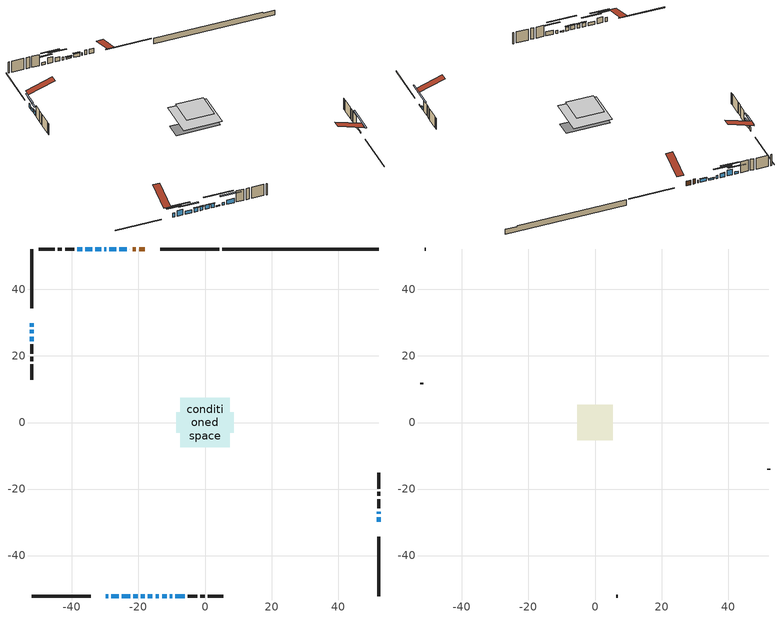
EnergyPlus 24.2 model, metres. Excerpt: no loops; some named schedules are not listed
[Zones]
conditioned space
 floor outside (Floor1 construction): -2.61,-2.61 -2.61,2.61 2.61,2.61 2.61,-2.61 z0.43
 floor adiabatic (AdiabaticFloorConstruction): -7.48,-7.48 -7.48,7.48 7.48,7.48 7.48,-7.48 z2.87
 floor foundation (Slab1 construction): -8.63,-3.11 -8.63,3.11 8.63,3.11 8.63,-3.11 z-1.95
 wall outside (RimJoist1 construction): 4.31,52.18 -13.48,52.18 / -52.18,-52.18 -34.39,-52.18 / -52.18,52.18 -52.18,34.39 / 52.18,-52.18 52.18,-34.39 z0.43:0.73
 wall outside (AdiabaticWallConstruction 1): -18.07,52.18 -19.84,52.18 / -20.77,52.18 -21.66,52.18 z0.43:2.46
 wall outside (AdiabaticWallConstruction): -22.59,52.18 -22.66,52.18 / -29.66,52.18 -30.33,52.18 / -10.63,-52.18 -9.91,-52.18 / 52.18,-27.5 52.18,-26.78 z0.43:1.65; -29.8,-52.18 -29.13,-52.18 / -21.63,-52.18 -20.2,-52.18 / -52.18,29.8 -52.18,28.83 / -17.23,-52.18 -15.8,-52.18 / -31.26,52.18 -33.04,52.18 / -8.98,-52.18 -6.08,-52.18 z0.43:2.21; -28.21,-52.18 -25.92,-52.18 z0.43:2.87; -24.99,-52.18 -22.55,-52.18 / -23.59,52.18 -25.83,52.18 / -52.18,27.9 -52.18,26.78 z0.43:1.8; -26.75,52.18 -28.74,52.18 z0.43:1.04; -19.27,-52.18 -18.15,-52.18 / -14.88,-52.18 -13.86,-52.18 z0.43:2.16; -52.18,25.85 -52.18,24.43 z0.43:2.11; 52.18,-29.8 52.18,-28.43 / -12.93,-52.18 -11.56,-52.18 z0.43:0.94; -33.96,52.18 -35.95,52.18 z0.43:2.92; -36.87,52.18 -38.35,52.18 z0.43:1.4
 wall outside (Wall1 construction): -39.28,52.18 -42.1,52.18 / -5.15,-52.18 -2.33,-52.18 / -52.18,23.5 -52.18,20.68 / 52.18,-25.85 52.18,-23.03 z0.43:5.31
 wall outside (Wall2 construction): -43.03,52.18 -44.31,52.18 / -1.4,-52.18 -0.12,-52.18 / -52.18,19.75 -52.18,18.47 / 52.18,-22.1 52.18,-20.82 z0.43:5.31
 wall outside (Wall3 construction): -45.24,52.18 -49.96,52.18 / 0.81,-52.18 5.53,-52.18 / -52.18,17.54 -52.18,12.81 / 52.18,-19.89 52.18,-15.16 z0.43:5.31
 wall foundation (FoundationWall1 construction): 5.24,52.18,-1.95 5.24,52.18,0.43 47.49,52.18,0.43 47.49,52.18,0.13 52.18,52.18,0.13 52.18,52.18,-1.95
 window (WindowConstruction 16): -22.59,52.18 -22.66,52.18 z0.43:1.65
 window (WindowConstruction 4): -29.8,-52.18 -29.14,-52.18 z0.43:2.21
 window (WindowConstruction 5): -28.21,-52.18 -25.92,-52.18 z0.43:2.87
 window (WindowConstruction 6): -24.99,-52.18 -22.55,-52.18 z0.43:1.8
 window (WindowConstruction 7): -21.62,-52.18 -20.2,-52.18 z0.43:2.21
 window (WindowConstruction 8): -52.18,29.8 -52.18,28.83 z0.43:2.21
 window (WindowConstruction 9): -23.59,52.18 -25.83,52.18 z0.43:1.8
 window (WindowConstruction 10): -26.75,52.18 -28.74,52.18 z0.43:1.04
 window (WindowConstruction 17): -29.67,52.18 -30.33,52.18 z0.43:1.65
 window (WindowConstruction 11): -19.27,-52.18 -18.16,-52.18 z0.43:2.16
 window (WindowConstruction 12): -17.23,-52.18 -15.8,-52.18 z0.43:2.21
 window (WindowConstruction 13): -14.87,-52.18 -13.86,-52.18 z0.43:2.16
 window (WindowConstruction 14): -52.18,27.9 -52.18,26.78 z0.43:1.8
 window (WindowConstruction 15): -52.18,25.85 -52.18,24.43 z0.43:2.11
 window (WindowConstruction 20): 52.18,-29.8 52.18,-28.43 z0.43:0.94
 window (WindowConstruction 21): -12.93,-52.18 -11.56,-52.18 z0.43:0.94
 window (WindowConstruction 18): -10.63,-52.18 -9.91,-52.18 z0.43:1.65
 window (WindowConstruction 19): 52.18,-27.5 52.18,-26.78 z0.43:1.65
 window (WindowConstruction): -31.26,52.18 -33.04,52.18 z0.43:2.21
 window (WindowConstruction 1): -33.96,52.18 -35.95,52.18 z0.43:2.92
 window (WindowConstruction 2): -36.87,52.18 -38.35,52.18 z0.43:1.4
 window (WindowConstruction 3): -8.98,-52.18 -6.08,-52.18 z0.43:2.21
 door (Door): -18.07,52.18 -19.84,52.18 z0.43:2.46
 door (Door 1): -20.77,52.18 -21.66,52.18 z0.43:2.46
 ceiling adiabatic (AdiabaticFloorConstruction): 7.48,-7.48 7.48,7.48 -7.48,7.48 -7.48,-7.48 z2.87
attic - vented
 floor to conditioned space (Floor2 construction Reversed): -5.32,-5.32 -5.32,5.32 5.32,5.32 5.32,-5.32 z5.31
 wall outside (Wall4 construction): -50.89,52.18 -51.25,52.18 / 6.46,-52.18 6.82,-52.18 / -52.18,11.89 -52.18,11.53 / 52.18,-14.23 52.18,-13.87 z0.43:5.31
 roof outside (Roof1 construction): -17.14,52.18,5.31 -17.14,41.81,8.76 -14.41,41.81,8.76 -14.41,52.18,5.31; -30.73,-52.18,5.31 -30.73,-41.81,8.76 -33.46,-41.81,8.76 -33.46,-52.18,5.31; -52.18,30.73,5.31 -41.81,30.73,8.76 -41.81,33.46,8.76 -52.18,33.46,5.31; 52.18,-30.73,5.31 41.81,-30.73,8.76 41.81,-33.46,8.76 52.18,-33.46,5.31
shading: -26.5,-52.18 -32.44,-52.18 -32.44,-52.59 -26.5,-52.59 z4.85; -23.28,-52.18 -30.85,-52.18 -30.85,-52.59 -23.28,-52.59 z5.51; -19.91,-52.18 -27.63,-52.18 -27.63,-52.59 -19.91,-52.59 z4.44; -20,-52.18 -21.83,-52.18 -21.83,-52.59 -20,-52.59 z2.41; -52.18,26.19 -52.18,32.44 -52.59,32.44 -52.59,26.19 z4.85; -26.03,52.18 -23.39,52.18 -23.39,52.59 -26.03,52.59 z2; -28.94,52.18 -26.55,52.18 -26.55,52.59 -28.94,52.59 z1.24; -17.95,-52.18 -19.47,-52.18 -19.47,-52.59 -17.95,-52.59 z2.36; -15.6,-52.18 -17.43,-52.18 -17.43,-52.59 -15.6,-52.59 z2.41; -13.66,-52.18 -15.08,-52.18 -15.08,-52.59 -13.66,-52.59 z2.36; -52.18,24.14 -52.18,30.54 -52.59,30.54 -52.59,24.14 z4.44; -52.18,24.23 -52.18,26.06 -52.59,26.06 -52.59,24.23 z2.31; 52.18,-23.35 52.18,-34.88 52.59,-34.88 52.59,-23.35 z6.02; -6.48,-52.18 -18.01,-52.18 -18.01,-52.59 -6.48,-52.59 z6.02; -35.68,52.18 -28.62,52.18 -28.62,52.59 -35.68,52.59 z4.85; -38.59,52.18 -31.33,52.18 -31.33,52.59 -38.59,52.59 z5.56; -40.99,52.18 -34.24,52.18 -34.24,52.59 -40.99,52.59 z4.04; -3.44,-52.18 -11.62,-52.18 -11.62,-52.59 -3.44,-52.59 z4.85
[Building]
Building 1: Terrain=Suburbs
[Site:Location]
Edmonton Intl AP_AB: Latitude {deg}=53.31; Longitude {deg}=-113.58; Time Zone {hr}=-7; Elevation {m}=723; Keep Site Location Information=Yes
[Site:GroundTemperature:Shallow]
-1.56185, -3.61833, -3.78302, -2.80711, 1.11059, 5.01004, 8.39065, 10.5322, 10.7141, 8.97234, 5.67794, 1.89811
[Site:WaterMainsTemperature]
Calculation Method=Schedule; Temperature Schedule=mains temperature schedule
[Material] Roughness=Rough; Thermal Absorptance=0.9
Name | Thickness {m} | Conductivity {W/m-K} | Density {kg/m3} | Specific Heat {J/kg-K} | Solar Absorptance | Visible Absorptance
asphalt or fiberglass shingles | 0.00635 | 0.162714 | 1121.4 | 1465.45 | 0.4 | 0.4
ceiling loosefill ins | 0.169333 | 0.0480833 | 16.02 | 1046.75 | 0.7 | 0.7
ceiling stud and cavity | 0.1397 | 0.138459 | 65.682 | 1177.47 | 0.7 | 0.7
concrete 4.0 in. | 0.1016 | 1.803125 | 2242.8 | 837.4 | 0.7 | 0.7
concrete 8.0 in. | 0.2032 | 1.803125 | 2242.8 | 837.4 | 0.7 | 0.7
door material | 0.04445 | 0.053851 | 512.64 | 1214.23 | 0.7 | 0.7
exterior vertical ins | 0.0480821 | 0.029427 | 32.04 | 1214.23 | 0.7 | 0.7
floor covering | 0.0127 | 0.0433444 | 54.468 | 1339.84 | 0.6 | 0.6
floor rigid ins | 0.051816 | 0.029427 | 32.04 | 1214.23 | 0.7 | 0.7
floor rigid ins 1; wall rigid ins | 0.512978 | 0.029427 | 32.04 | 1214.23 | 0.7 | 0.7
floor stud and cavity | 0.1397 | 0.0991475 | 92.3553 | 1139.71 | 0.7 | 0.7
floor stud and cavity 1 | 0.1397 | 1.75129 | 37.0049 | 1207.88 | 0.7 | 0.7
furniture material conditioned space 1 | 0.1524 | 0.115458 | 640.8 | 1214.23 | 0.6 | 0.6
gypsum board | 0.0127 | 0.160291 | 801 | 837.4 | 0.6 | 0.6
gypsum board 1 | 0.0127 | 0.160291 | 801 | 837.4 | 0.7 | 0.7
osb sheathing 0.5 in. | 0.0127 | 0.115458 | 512.64 | 1214.23 | 0.7 | 0.7
osb sheathing 0.75 in. | 0.01905 | 0.115458 | 512.64 | 1214.23 | 0.7 | 0.7
osb sheathing 2.0 in. | 0.0508 | 0.115458 | 512.64 | 1214.23 | 0.7 | 0.7
rim joist stud and cavity | 0.0508 | 0.0314757 | 125.044 | 1163.47 | 0.6 | 0.6
wall stud and cavity | 0.1397 | 0.100429 | 139.0536 | 1170.24 | 0.7 | 0.7
wall stud and cavity 1 | 0.1397 | 0.107651 | 139.0536 | 1170.24 | 0.7 | 0.7
wall stud and cavity 2 | 0.1397 | 0.100175 | 139.0536 | 1170.24 | 0.7 | 0.7
wall stud and cavity 3 | 0.0889 | 6.1454 | 50.32683 | 1063.81 | 0.6 | 0.6
wall stud and cavity 4 | 0.0889 | 0.380278 | 52.3479 | 1209.89 | 0.7 | 0.7
wall stud and cavity 5 | 0.0889 | 0.391764 | 83.0341 | 1211.67 | 0.7 | 0.7
wood siding | 0.0254 | 0.102417 | 544.68 | 1172.36 | 0.4 | 0.4
wood siding 1 | 0.00254 | 0.102417 | 544.68 | 1172.36 | 0.4 | 0.4
wood siding 2; wood siding 3; wood siding 4 | 0.0254 | 0.102417 | 544.68 | 1172.36 | 0.7 | 0.7
[WindowMaterial:SimpleGlazingSystem]
Name | U-Factor {W/m2-K} | Solar Heat Gain Coefficient
WindowMaterial | 3.29721 | 0.69
WindowMaterial 1 | 3.29381 | 0.71
WindowMaterial 10 | 3.30914 | 0.64
WindowMaterial 11 | 2.02364 | 0.45
WindowMaterial 12 | 1.80333 | 0.51
WindowMaterial 13 | 1.81639 | 0.51
WindowMaterial 14 | 1.73122 | 0.53
WindowMaterial 15 | 2.7209 | 0.26
WindowMaterial 16 | 3.33526 | 0.45
WindowMaterial 17 | 2.16956 | 0.41
WindowMaterial 18 | 5.05285 | 0.5
WindowMaterial 2 | 3.30232 | 0.66
WindowMaterial 3 | 1.70397 | 0.56
WindowMaterial 4 | 1.80504 | 0.54
WindowMaterial 5 | 1.60631 | 0.57
WindowMaterial 6 | 1.60744 | 0.58
WindowMaterial 7 | 1.72214 | 0.54
WindowMaterial 8 | 1.81355 | 0.51
WindowMaterial 9 | 3.276206 | 0.6
[Construction]
AdiabaticFloorConstruction: floor stud and cavity 1, floor rigid ins 1, osb sheathing 0.75 in., floor covering
AdiabaticWallConstruction: wood siding 3, wall rigid ins, wall stud and cavity 4, gypsum board
AdiabaticWallConstruction 1: wood siding 4, wall rigid ins, wall stud and cavity 4, gypsum board
Door; Door 1: door material
Floor1 construction: floor stud and cavity, floor rigid ins, osb sheathing 0.75 in., floor covering
Floor2 construction Reversed: gypsum board, ceiling stud and cavity, ceiling loosefill ins
FoundationWall1 construction: concrete 8.0 in., gypsum board 1
furniture construction conditioned space 1: furniture material conditioned space 1
PartitionWallConstruction: gypsum board, wall stud and cavity 5, gypsum board
RimJoist1 construction: wood siding 2, osb sheathing 2.0 in., rim joist stud and cavity
Roof1 construction: asphalt or fiberglass shingles
Slab1 construction: concrete 4.0 in.
Wall1 construction: wood siding, osb sheathing 0.5 in., wall stud and cavity, gypsum board
Wall2 construction: wood siding, osb sheathing 0.5 in., wall stud and cavity 1, gypsum board
Wall3 construction: wood siding, osb sheathing 0.5 in., wall stud and cavity 2, gypsum board
Wall4 construction: wood siding 1, wall stud and cavity 3
WindowConstruction: WindowMaterial
WindowConstruction 1: WindowMaterial 1
WindowConstruction 10: WindowMaterial 10
WindowConstruction 11: WindowMaterial 11
WindowConstruction 12; WindowConstruction 7: WindowMaterial 7
WindowConstruction 13: WindowMaterial 12
WindowConstruction 14: WindowMaterial 13
WindowConstruction 15: WindowMaterial 14
WindowConstruction 16: WindowMaterial 15
WindowConstruction 17: WindowMaterial 16
WindowConstruction 18; WindowConstruction 19: WindowMaterial 17
WindowConstruction 2: WindowMaterial 2
WindowConstruction 20; WindowConstruction 21: WindowMaterial 18
WindowConstruction 3: WindowMaterial 3
WindowConstruction 4: WindowMaterial 4
WindowConstruction 5: WindowMaterial 5
WindowConstruction 6: WindowMaterial 6
WindowConstruction 8: WindowMaterial 8
WindowConstruction 9: WindowMaterial 9
[Zone] Multiplier=1; Part of Total Floor Area=Yes
Name | Volume {m3}
attic - vented | 63.553
conditioned space | 851.9
[Space]
Name | Zone | Volume {m3}
attic - vented 1 | attic - vented | 63.553
conditioned space 1 | conditioned space | 851.9
[ZoneInfiltration:EffectiveLeakageArea]
infil attic - vented 1: Zone or Space=attic - vented 1; Schedule=Always On Discrete; Effective Air Leakage Area {cm2}=3940.52; Stack Coefficient=0.000579427; Wind Coefficient=1.62637e-05
[ZoneMixing]
whole house fan mix: Zone or Space=attic - vented; Schedule=Always On Continuous; Design Flow Rate Calculation Method=Flow/Zone; Design Flow Rate {m3/s}=0; Source Zone or Space=conditioned space
[SurfaceProperty:ExposedFoundationPerimeter]
Slab1: Exposed Perimeter Calculation Method=TotalExposedPerimeter; Total Exposed Perimeter {m}=46.939
[InternalMass] Zone or ZoneList=conditioned space; Space or SpaceList=conditioned space 1
Name | Construction | Surface Area {m2}
furniture mass conditioned space 1 | furniture construction conditioned space 1 | 143.428
partition wall mass | PartitionWallConstruction | 358.57
[Lights]
interior lighting: Zone or ZoneList or Space or SpaceList=conditioned space 1; Schedule=interior lighting schedule; Design Level Calculation Method=LightingLevel; Lighting Level {W}=343.2; Return Air Fraction=0; Fraction Radiant=0.6; Fraction Visible=0.2; Fraction Replaceable=1
[People]
occupants: Zone or ZoneList or Space or SpaceList=conditioned space 1; Number of People Schedule=occupants schedule; Number of People Calculation Method=People; Number of People=3; Fraction Radiant=0.314171; Sensible Heat Fraction=0.56303; Activity Level Schedule=occupants activity schedule; Carbon Dioxide Generation Rate {m3/s-W}=0; Enable ASHRAE 55 Comfort Warnings=No; Mean Radiant Temperature Calculation Type=EnclosureAveraged
[ElectricEquipment] Zone or ZoneList or Space or SpaceList=conditioned space 1; Design Level Calculation Method=EquipmentLevel
Name | Schedule | Design Level {W} | Fraction Latent | Fraction Radiant | Fraction Lost
clothes dryer | clothes dryer schedule | 140.772 | 0.015 | 0.081 | 0.85
clothes washer | clothes washer schedule | 32.1985 | 0.03 | 0.162 | 0.7
cooking range | cooking range schedule | 215.147 | 0.08 | 0.432 | 0.2
dishwasher | dishwasher schedule | 66.8632 | 0.3 | 0.18 | 0.4
fridge | fridge schedule | 72.9452 | 0 | 0.6 | 0
mech vent bath fan 0 | mech vent bath fan 0 schedule | 50.2 | 0 | 0 | 1
mech vent bath fan 1 | mech vent bath fan 1 schedule | 50.2 | 0 | 0 | 1
mech vent house fan | mech vent house fan schedule | 0 | 0 | 0 | 1
mech vent house fan cfis | mech vent house fan cfis schedule | 0 | 0 | 0 | 0
mech vent range fan 0 | mech vent range fan 0 schedule | 57 | 0 | 0 | 1
misc plug loads | misc plug loads schedule | 494.7 | 0.045 | 0.513 | 0.1
whole house fan | Always On Discrete | 0 | 0 | 0 | 1
[OtherEquipment] Zone or ZoneList or Space or SpaceList=conditioned space 1; Design Level Calculation Method=EquipmentLevel
Name | Fuel Type | Schedule | Design Level {W} | Fraction Latent | Fraction Radiant | Fraction Lost
clothes dryer 1 | Electricity | clothes dryer schedule | 0 | 0.015 | 0.081 | 0.85
cooking range 1 | Electricity | cooking range schedule | 0 | 0.08 | 0.432 | 0.2
general water use latent | None | general water use schedule | 62.594 | 1 | 0 | 0
general water use sensible | None | general water use schedule | -61.6891 | 0 | 0.6 | 0
mech vent house fan latent load | None | Always On Discrete | 0 | 1 | 0 | 0
mech vent house fan sensible load | None | Always On Discrete | 0 | 0 | 0 | 0
water heater energy adjustment1 | NaturalGas | Always On Discrete | 0.01 | 0 | 0 | 1
[ZoneInfiltration:DesignFlowRate] Zone or ZoneList or Space or SpaceList=conditioned space 1; Schedule=Always On Discrete; Design Flow Rate Calculation Method=Flow/Zone; Design Flow Rate {m3/s}=0
infil flow; natural vent flow; whole house fan flow
[Foundation:Kiva]
Foundation Kiva 1: Initial Indoor Air Temperature {C}=18; Wall Height Above Grade {m}=0.430012; Wall Depth Below Slab {m}=0.2032; Custom Block Material Name 1=exterior vertical ins; Custom Block Depth 1 {m}=2.38; Custom Block X Position 1 {m}=0.2159; Custom Block Z Position 1 {m}=0
[Foundation:Kiva:Settings]
Soil Conductivity {W/m-K}=0.849921; Soil Density {kg/m3}=1842.3; Soil Specific Heat {J/kg-K}=418.7; Ground Solar Absorptivity=0.9; Ground Thermal Absorptivity=0.9; Ground Surface Roughness {m}=0.03; Far-Field Width {m}=40; Deep-Ground Boundary Condition=ZeroFlux; Deep-Ground Depth {m}=40; Minimum Cell Dimension {m}=0.2; Maximum Cell Growth Coefficient=3; Simulation Timestep=Timestep
[Exterior:Lights]
exterior lighting: Schedule=exterior lighting schedule; Design Level {W}=75.6
[Schedule:Constant]
Name | Hourly Value
Always On Continuous; mech vent house fan schedule; mech vent house fan cfis schedule; Always On Discrete | 1
occupants activity schedule | 117.228
fridge schedule | 0
[Schedule:Week:Daily]
interior lighting schedule Week Rule - Jan1-Jan27: interior lighting schedule day, interior lighting schedule day, interior lighting schedule day, interior lighting schedule day, interior lighting schedule day, interior lighting schedule day, interior lighting schedule day, interior lighting schedule default day, interior lighting schedule default day, interior lighting schedule default day, interior lighting schedule default day, interior lighting schedule default day
interior lighting schedule Week Rule - Jan28-Feb3: interior lighting schedule day, interior lighting schedule day, interior lighting schedule day, interior lighting schedule day, interior lighting schedule day 1, interior lighting schedule day 1, interior lighting schedule day 1, interior lighting schedule default day, interior lighting schedule default day, interior lighting schedule default day, interior lighting schedule default day, interior lighting schedule default day
interior lighting schedule Week Rule - Feb4-Feb24: interior lighting schedule day 1, interior lighting schedule day 1, interior lighting schedule day 1, interior lighting schedule day 1, interior lighting schedule day 1, interior lighting schedule day 1, interior lighting schedule day 1, interior lighting schedule default day, interior lighting schedule default day, interior lighting schedule default day, interior lighting schedule default day, interior lighting schedule default day
interior lighting schedule Week Rule - Feb25-Mar3: interior lighting schedule day 1, interior lighting schedule day 1, interior lighting schedule day 1, interior lighting schedule day 1, interior lighting schedule day 2, interior lighting schedule day 2, interior lighting schedule day 2, interior lighting schedule default day, interior lighting schedule default day, interior lighting schedule default day, interior lighting schedule default day, interior lighting schedule default day
interior lighting schedule Week Rule - Mar4-Mar31: interior lighting schedule day 2, interior lighting schedule day 2, interior lighting schedule day 2, interior lighting schedule day 2, interior lighting schedule day 2, interior lighting schedule day 2, interior lighting schedule day 2, interior lighting schedule default day, interior lighting schedule default day, interior lighting schedule default day, interior lighting schedule default day, interior lighting schedule default day
interior lighting schedule Week Rule - Apr1-Apr28: interior lighting schedule day 3, interior lighting schedule day 3, interior lighting schedule day 3, interior lighting schedule day 3, interior lighting schedule day 3, interior lighting schedule day 3, interior lighting schedule day 3, interior lighting schedule default day, interior lighting schedule default day, interior lighting schedule default day, interior lighting schedule default day, interior lighting schedule default day
interior lighting schedule Week Rule - Apr29-May5: interior lighting schedule day 3, interior lighting schedule day 3, interior lighting schedule day 4, interior lighting schedule day 4, interior lighting schedule day 4, interior lighting schedule day 4, interior lighting schedule day 4, interior lighting schedule default day, interior lighting schedule default day, interior lighting schedule default day, interior lighting schedule default day, interior lighting schedule default day
interior lighting schedule Week Rule - May6-May26: interior lighting schedule day 4, interior lighting schedule day 4, interior lighting schedule day 4, interior lighting schedule day 4, interior lighting schedule day 4, interior lighting schedule day 4, interior lighting schedule day 4, interior lighting schedule default day, interior lighting schedule default day, interior lighting schedule default day, interior lighting schedule default day, interior lighting schedule default day
interior lighting schedule Week Rule - May27-Jun2: interior lighting schedule day 4, interior lighting schedule day 4, interior lighting schedule day 4, interior lighting schedule day 4, interior lighting schedule day 4, interior lighting schedule day 5, interior lighting schedule day 5, interior lighting schedule default day, interior lighting schedule default day, interior lighting schedule default day, interior lighting schedule default day, interior lighting schedule default day
interior lighting schedule Week Rule - Jun3-Jun30: interior lighting schedule day 5, interior lighting schedule day 5, interior lighting schedule day 5, interior lighting schedule day 5, interior lighting schedule day 5, interior lighting schedule day 5, interior lighting schedule day 5, interior lighting schedule default day, interior lighting schedule default day, interior lighting schedule default day, interior lighting schedule default day, interior lighting schedule default day
interior lighting schedule Week Rule - Jul1-Jul28: interior lighting schedule day 6, interior lighting schedule day 6, interior lighting schedule day 6, interior lighting schedule day 6, interior lighting schedule day 6, interior lighting schedule day 6, interior lighting schedule day 6, interior lighting schedule default day, interior lighting schedule default day, interior lighting schedule default day, interior lighting schedule default day, interior lighting schedule default day
interior lighting schedule Week Rule - Jul29-Aug4: interior lighting schedule day 6, interior lighting schedule day 6, interior lighting schedule day 6, interior lighting schedule day 7, interior lighting schedule day 7, interior lighting schedule day 7, interior lighting schedule day 7, interior lighting schedule default day, interior lighting schedule default day, interior lighting schedule default day, interior lighting schedule default day, interior lighting schedule default day
interior lighting schedule Week Rule - Aug5-Aug25: interior lighting schedule day 7, interior lighting schedule day 7, interior lighting schedule day 7, interior lighting schedule day 7, interior lighting schedule day 7, interior lighting schedule day 7, interior lighting schedule day 7, interior lighting schedule default day, interior lighting schedule default day, interior lighting schedule default day, interior lighting schedule default day, interior lighting schedule default day
interior lighting schedule Week Rule - Aug26-Sep1: interior lighting schedule day 7, interior lighting schedule day 7, interior lighting schedule day 7, interior lighting schedule day 7, interior lighting schedule day 7, interior lighting schedule day 7, interior lighting schedule day 8, interior lighting schedule default day, interior lighting schedule default day, interior lighting schedule default day, interior lighting schedule default day, interior lighting schedule default day
interior lighting schedule Week Rule - Sep2-Sep29: interior lighting schedule day 8, interior lighting schedule day 8, interior lighting schedule day 8, interior lighting schedule day 8, interior lighting schedule day 8, interior lighting schedule day 8, interior lighting schedule day 8, interior lighting schedule default day, interior lighting schedule default day, interior lighting schedule default day, interior lighting schedule default day, interior lighting schedule default day
interior lighting schedule Week Rule - Sep30-Oct6: interior lighting schedule day 8, interior lighting schedule day 9, interior lighting schedule day 9, interior lighting schedule day 9, interior lighting schedule day 9, interior lighting schedule day 9, interior lighting schedule day 9, interior lighting schedule default day, interior lighting schedule default day, interior lighting schedule default day, interior lighting schedule default day, interior lighting schedule default day
interior lighting schedule Week Rule - Oct7-Oct27: interior lighting schedule day 9, interior lighting schedule day 9, interior lighting schedule day 9, interior lighting schedule day 9, interior lighting schedule day 9, interior lighting schedule day 9, interior lighting schedule day 9, interior lighting schedule default day, interior lighting schedule default day, interior lighting schedule default day, interior lighting schedule default day, interior lighting schedule default day
interior lighting schedule Week Rule - Oct28-Nov3: interior lighting schedule day 9, interior lighting schedule day 9, interior lighting schedule day 9, interior lighting schedule day 9, interior lighting schedule day 10, interior lighting schedule day 10, interior lighting schedule day 10, interior lighting schedule default day, interior lighting schedule default day, interior lighting schedule default day, interior lighting schedule default day, interior lighting schedule default day
interior lighting schedule Week Rule - Nov4-Nov24: interior lighting schedule day 10, interior lighting schedule day 10, interior lighting schedule day 10, interior lighting schedule day 10, interior lighting schedule day 10, interior lighting schedule day 10, interior lighting schedule day 10, interior lighting schedule default day, interior lighting schedule default day, interior lighting schedule default day, interior lighting schedule default day, interior lighting schedule default day
interior lighting schedule Week Rule - Nov25-Dec1: interior lighting schedule day 10, interior lighting schedule day 10, interior lighting schedule day 10, interior lighting schedule day 10, interior lighting schedule day 10, interior lighting schedule day 10, interior lighting schedule day 11, interior lighting schedule default day, interior lighting schedule default day, interior lighting schedule default day, interior lighting schedule default day, interior lighting schedule default day
interior lighting schedule Week Rule - Dec2-Dec31: interior lighting schedule day 11, interior lighting schedule day 11, interior lighting schedule day 11, interior lighting schedule day 11, interior lighting schedule day 11, interior lighting schedule day 11, interior lighting schedule day 11, interior lighting schedule default day, interior lighting schedule default day, interior lighting schedule default day, interior lighting schedule default day, interior lighting schedule default day
occupants schedule Week Rule - Jan1-Dec31: occupants schedule day, occupants schedule day, occupants schedule day, occupants schedule day, occupants schedule day, occupants schedule day, occupants schedule day, occupants schedule default day, occupants schedule default day, occupants schedule default day, occupants schedule default day, occupants schedule default day
clothes dryer schedule Week Rule - Jan1-Dec31: clothes dryer schedule day, clothes dryer schedule day, clothes dryer schedule day, clothes dryer schedule day, clothes dryer schedule day, clothes dryer schedule day, clothes dryer schedule day, clothes dryer schedule default day, clothes dryer schedule default day, clothes dryer schedule default day, clothes dryer schedule default day, clothes dryer schedule default day
clothes washer schedule Week Rule - Jan1-Dec31: clothes washer schedule day, clothes washer schedule day, clothes washer schedule day, clothes washer schedule day, clothes washer schedule day, clothes washer schedule day, clothes washer schedule day, clothes washer schedule default day, clothes washer schedule default day, clothes washer schedule default day, clothes washer schedule default day, clothes washer schedule default day
cooking range schedule Week Rule - Jan1-Dec31: cooking range schedule day, cooking range schedule day, cooking range schedule day, cooking range schedule day, cooking range schedule day, cooking range schedule day, cooking range schedule day, cooking range schedule default day, cooking range schedule default day, cooking range schedule default day, cooking range schedule default day, cooking range schedule default day
dishwasher schedule Week Rule - Jan1-Dec31: dishwasher schedule day, dishwasher schedule day, dishwasher schedule day, dishwasher schedule day, dishwasher schedule day, dishwasher schedule day, dishwasher schedule day, dishwasher schedule default day, dishwasher schedule default day, dishwasher schedule default day, dishwasher schedule default day, dishwasher schedule default day
mech vent bath fan 0 schedule Week Rule - Jan1-Dec31: mech vent bath fan 0 schedule day, mech vent bath fan 0 schedule day, mech vent bath fan 0 schedule day, mech vent bath fan 0 schedule day, mech vent bath fan 0 schedule day, mech vent bath fan 0 schedule day, mech vent bath fan 0 schedule day, mech vent bath fan 0 schedule default day, mech vent bath fan 0 schedule default day, mech vent bath fan 0 schedule default day, mech vent bath fan 0 schedule default day, mech vent bath fan 0 schedule default day
mech vent bath fan 1 schedule Week Rule - Jan1-Dec31: mech vent bath fan 1 schedule day, mech vent bath fan 1 schedule day, mech vent bath fan 1 schedule day, mech vent bath fan 1 schedule day, mech vent bath fan 1 schedule day, mech vent bath fan 1 schedule day, mech vent bath fan 1 schedule day, mech vent bath fan 1 schedule default day, mech vent bath fan 1 schedule default day, mech vent bath fan 1 schedule default day, mech vent bath fan 1 schedule default day, mech vent bath fan 1 schedule default day
mech vent range fan 0 schedule Week Rule - Jan1-Dec31: mech vent range fan 0 schedule day, mech vent range fan 0 schedule day, mech vent range fan 0 schedule day, mech vent range fan 0 schedule day, mech vent range fan 0 schedule day, mech vent range fan 0 schedule day, mech vent range fan 0 schedule day, mech vent range fan 0 schedule default day, mech vent range fan 0 schedule default day, mech vent range fan 0 schedule default day, mech vent range fan 0 schedule default day, mech vent range fan 0 schedule default day
misc plug loads schedule Week Rule - Jan1-Dec31: misc plug loads schedule day, misc plug loads schedule day, misc plug loads schedule day, misc plug loads schedule day, misc plug loads schedule day, misc plug loads schedule day, misc plug loads schedule day, misc plug loads schedule default day, misc plug loads schedule default day, misc plug loads schedule default day, misc plug loads schedule default day, misc plug loads schedule default day
general water use schedule Week Rule - Jan1-Dec31: general water use schedule day, general water use schedule day, general water use schedule day, general water use schedule day, general water use schedule day, general water use schedule day, general water use schedule day, general water use schedule default day, general water use schedule default day, general water use schedule default day, general water use schedule default day, general water use schedule default day
exterior lighting schedule Week Rule - Jan1-Jan27: exterior lighting schedule day, exterior lighting schedule day, exterior lighting schedule day, exterior lighting schedule day, exterior lighting schedule day, exterior lighting schedule day, exterior lighting schedule day, exterior lighting schedule default day, exterior lighting schedule default day, exterior lighting schedule default day, exterior lighting schedule default day, exterior lighting schedule default day
exterior lighting schedule Week Rule - Jan28-Feb3: exterior lighting schedule day, exterior lighting schedule day, exterior lighting schedule day, exterior lighting schedule day, exterior lighting schedule day 1, exterior lighting schedule day 1, exterior lighting schedule day 1, exterior lighting schedule default day, exterior lighting schedule default day, exterior lighting schedule default day, exterior lighting schedule default day, exterior lighting schedule default day
exterior lighting schedule Week Rule - Feb4-Feb24: exterior lighting schedule day 1, exterior lighting schedule day 1, exterior lighting schedule day 1, exterior lighting schedule day 1, exterior lighting schedule day 1, exterior lighting schedule day 1, exterior lighting schedule day 1, exterior lighting schedule default day, exterior lighting schedule default day, exterior lighting schedule default day, exterior lighting schedule default day, exterior lighting schedule default day
exterior lighting schedule Week Rule - Feb25-Mar3: exterior lighting schedule day 1, exterior lighting schedule day 1, exterior lighting schedule day 1, exterior lighting schedule day 1, exterior lighting schedule day 2, exterior lighting schedule day 2, exterior lighting schedule day 2, exterior lighting schedule default day, exterior lighting schedule default day, exterior lighting schedule default day, exterior lighting schedule default day, exterior lighting schedule default day
exterior lighting schedule Week Rule - Mar4-Mar31: exterior lighting schedule day 2, exterior lighting schedule day 2, exterior lighting schedule day 2, exterior lighting schedule day 2, exterior lighting schedule day 2, exterior lighting schedule day 2, exterior lighting schedule day 2, exterior lighting schedule default day, exterior lighting schedule default day, exterior lighting schedule default day, exterior lighting schedule default day, exterior lighting schedule default day
exterior lighting schedule Week Rule - Apr1-Apr28: exterior lighting schedule day 3, exterior lighting schedule day 3, exterior lighting schedule day 3, exterior lighting schedule day 3, exterior lighting schedule day 3, exterior lighting schedule day 3, exterior lighting schedule day 3, exterior lighting schedule default day, exterior lighting schedule default day, exterior lighting schedule default day, exterior lighting schedule default day, exterior lighting schedule default day
[Schedule:Year]
interior lighting schedule: interior lighting schedule Week Rule - Jan1-Jan27, 1, 1, 1, 27, interior lighting schedule Week Rule - Jan28-Feb3, 1, 28, 2, 3, interior lighting schedule Week Rule - Feb4-Feb24, 2, 4, 2, 24, interior lighting schedule Week Rule - Feb25-Mar3, 2, 25, 3, 3, interior lighting schedule Week Rule - Mar4-Mar31, 3, 4, 3, 31, interior lighting schedule Week Rule - Apr1-Apr28, 4, 1, 4, 28, interior lighting schedule Week Rule - Apr29-May5, 4, 29, 5, 5, interior lighting schedule Week Rule - May6-May26, 5, 6, 5, 26, interior lighting schedule Week Rule - May27-Jun2, 5, 27, 6, 2, interior lighting schedule Week Rule - Jun3-Jun30, 6, 3, 6, 30, interior lighting schedule Week Rule - Jul1-Jul28, 7, 1, 7, 28, interior lighting schedule Week Rule - Jul29-Aug4, 7, 29, 8, 4, interior lighting schedule Week Rule - Aug5-Aug25, 8, 5, 8, 25, interior lighting schedule Week Rule - Aug26-Sep1, 8, 26, 9, 1, interior lighting schedule Week Rule - Sep2-Sep29, 9, 2, 9, 29, interior lighting schedule Week Rule - Sep30-Oct6, 9, 30, 10, 6, interior lighting schedule Week Rule - Oct7-Oct27, 10, 7, 10, 27, interior lighting schedule Week Rule - Oct28-Nov3, 10, 28, 11, 3, interior lighting schedule Week Rule - Nov4-Nov24, 11, 4, 11, 24, interior lighting schedule Week Rule - Nov25-Dec1, 11, 25, 12, 1, interior lighting schedule Week Rule - Dec2-Dec31, 12, 2, 12, 31
occupants schedule: occupants schedule Week Rule - Jan1-Dec31, 1, 1, 12, 31
clothes dryer schedule: clothes dryer schedule Week Rule - Jan1-Dec31, 1, 1, 12, 31
clothes washer schedule: clothes washer schedule Week Rule - Jan1-Dec31, 1, 1, 12, 31
cooking range schedule: cooking range schedule Week Rule - Jan1-Dec31, 1, 1, 12, 31
dishwasher schedule: dishwasher schedule Week Rule - Jan1-Dec31, 1, 1, 12, 31
mech vent bath fan 0 schedule: mech vent bath fan 0 schedule Week Rule - Jan1-Dec31, 1, 1, 12, 31
mech vent bath fan 1 schedule: mech vent bath fan 1 schedule Week Rule - Jan1-Dec31, 1, 1, 12, 31
mech vent range fan 0 schedule: mech vent range fan 0 schedule Week Rule - Jan1-Dec31, 1, 1, 12, 31
misc plug loads schedule: misc plug loads schedule Week Rule - Jan1-Dec31, 1, 1, 12, 31
general water use schedule: general water use schedule Week Rule - Jan1-Dec31, 1, 1, 12, 31
exterior lighting schedule: exterior lighting schedule Week Rule - Jan1-Jan27, 1, 1, 1, 27, exterior lighting schedule Week Rule - Jan28-Feb3, 1, 28, 2, 3, exterior lighting schedule Week Rule - Feb4-Feb24, 2, 4, 2, 24, exterior lighting schedule Week Rule - Feb25-Mar3, 2, 25, 3, 3, exterior lighting schedule Week Rule - Mar4-Mar31, 3, 4, 3, 31, exterior lighting schedule Week Rule - Apr1-Apr28, 4, 1, 4, 28, exterior lighting schedule Week Rule - Apr29-May5, 4, 29, 5, 5, exterior lighting schedule Week Rule - May6-May26, 5, 6, 5, 26, exterior lighting schedule Week Rule - May27-Jun2, 5, 27, 6, 2, exterior lighting schedule Week Rule - Jun3-Jun30, 6, 3, 6, 30, exterior lighting schedule Week Rule - Jul1-Jul28, 7, 1, 7, 28, exterior lighting schedule Week Rule - Jul29-Aug4, 7, 29, 8, 4, exterior lighting schedule Week Rule - Aug5-Aug25, 8, 5, 8, 25, exterior lighting schedule Week Rule - Aug26-Sep1, 8, 26, 9, 1, exterior lighting schedule Week Rule - Sep2-Sep29, 9, 2, 9, 29, exterior lighting schedule Week Rule - Sep30-Oct6, 9, 30, 10, 6, exterior lighting schedule Week Rule - Oct7-Oct27, 10, 7, 10, 27, exterior lighting schedule Week Rule - Oct28-Nov3, 10, 28, 11, 3, exterior lighting schedule Week Rule - Nov4-Nov24, 11, 4, 11, 24, exterior lighting schedule Week Rule - Nov25-Dec1, 11, 25, 12, 1, exterior lighting schedule Week Rule - Dec2-Dec31, 12, 2, 12, 31
[Schedule:Compact]
mains temperature schedule: Through: 01/01, For: AllDays, Until: 24:00, 3.97167, Through: 01/02, For: AllDays, Until: 24:00, 3.90778, Through: 01/03, For: AllDays, Until: 24:00, 3.84556, Through: 01/04, For: AllDays, Until: 24:00, 3.78389, Through: 01/05, For: AllDays, Until: 24:00, 3.72278, Through: 01/06, For: AllDays, Until: 24:00, 3.66278, Through: 01/07, For: AllDays, Until: 24:00, 3.60389, Through: 01/08, For: AllDays, Until: 24:00, 3.54556, Through: 01/09, For: AllDays, Until: 24:00, 3.48833, Through: 01/10, For: AllDays, Until: 24:00, 3.43167, Through: 01/11, For: AllDays, Until: 24:00, 3.37611, Through: 01/12, For: AllDays, Until: 24:00, 3.32167, Through: 01/13, For: AllDays, Until: 24:00, 3.26833, Through: 01/14, For: AllDays, Until: 24:00, 3.21556, Through: 01/15, For: AllDays, Until: 24:00, 3.16444, Through: 01/16, For: AllDays, Until: 24:00, 3.11389, Through: 01/17, For: AllDays, Until: 24:00, 3.06444, Through: 01/18, For: AllDays, Until: 24:00, 3.01611, Through: 01/19, For: AllDays, Until: 24:00, 2.96889, Through: 01/20, For: AllDays, Until: 24:00, 2.92278, Through: 01/21, For: AllDays, Until: 24:00, 2.87722, Through: 01/22, For: AllDays, Until: 24:00, 2.83333, Through: 01/23, For: AllDays, Until: 24:00, 2.79056, Through: 01/24, For: AllDays, Until: 24:00, 2.74889, Through: 01/25, For: AllDays, Until: 24:00, 2.70833, Through: 01/26, For: AllDays, Until: 24:00, 2.66889, Through: 01/27, For: AllDays, Until: 24:00, 2.63056, Through: 01/28, For: AllDays, Until: 24:00, 2.59333, Through: 01/29, For: AllDays, Until: 24:00, 2.55778, Through: 01/30, For: AllDays, Until: 24:00, 2.52278, Through: 01/31, For: AllDays, Until: 24:00, 2.48944, Through: 02/01, For: AllDays, Until: 24:00, 2.45722, Through: 02/02, For: AllDays, Until: 24:00, 2.42611, Through: 02/03, For: AllDays, Until: 24:00, 2.39667, Through: 02/04, For: AllDays, Until: 24:00, 2.36833, Through: 02/05, For: AllDays, Until: 24:00, 2.34111, Through: 02/06, For: AllDays, Until: 24:00, 2.315, Through: 02/07, For: AllDays, Until: 24:00, 2.29056, Through: 02/08, For: AllDays, Until: 24:00, 2.26722, Through: 02/09, For: AllDays, Until: 24:00, 2.245, Through: 02/10, For: AllDays, Until: 24:00, 2.22444, Through: 02/11, For: AllDays, Until: 24:00, 2.20444, Through: 02/12, For: AllDays, Until: 24:00, 2.18667, Through: 02/13, For: AllDays, Until: 24:00, 2.17, Through: 02/14, For: AllDays, Until: 24:00, 2.15444, Through: 02/15, For: AllDays, Until: 24:00, 2.14, Through: 02/16, For: AllDays, Until: 24:00, 2.12722, Through: 02/17, For: AllDays, Until: 24:00, 2.11556, Through: 02/18, For: AllDays, Until: 24:00, 2.10556, Through: 02/19, For: AllDays, Until: 24:00, 2.09667, Through: 02/20, For: AllDays, Until: 24:00, 2.08889, Through: 02/21, For: AllDays, Until: 24:00, 2.08278, Through: 02/22, For: AllDays, Until: 24:00, 2.07833, Through: 02/23, For: AllDays, Until: 24:00, 2.07444, Through: 02/24, For: AllDays, Until: 24:00, 2.07278, Through: 02/25, For: AllDays, Until: 24:00, 2.07167, Through: 02/26, For: AllDays, Until: 24:00, 2.07222, Through: 02/27, For: AllDays, Until: 24:00, 2.07444, Through: 02/28, For: AllDays, Until: 24:00, 2.07778, Through: 03/01, For: AllDays, Until: 24:00, 2.08222, Through: 03/02, For: AllDays, Until: 24:00, 2.08833, Through: 03/03, For: AllDays, Until: 24:00, 2.09556, Through: 03/04, For: AllDays, Until: 24:00, 2.10444, Through: 03/05, For: AllDays, Until: 24:00, 2.11444, Through: 03/06, For: AllDays, Until: 24:00, 2.12556, Through: 03/07, For: AllDays, Until: 24:00, 2.13833, Through: 03/08, For: AllDays, Until: 24:00, 2.15278, Through: 03/09, For: AllDays, Until: 24:00, 2.16778, Through: 03/10, For: AllDays, Until: 24:00, 2.18444, Through: 03/11, For: AllDays, Until: 24:00, 2.20278, Through: 03/12, For: AllDays, Until: 24:00, 2.22167, Through: 03/13, For: AllDays, Until: 24:00, 2.24278, Through: 03/14, For: AllDays, Until: 24:00, 2.26444, Through: 03/15, For: AllDays, Until: 24:00, 2.28778, Through: 03/16, For: AllDays, Until: 24:00, 2.31222, Through: 03/17, For: AllDays, Until: 24:00, 2.33778, Through: 03/18, For: AllDays, Until: 24:00, 2.365, Through: 03/19, For: AllDays, Until: 24:00, 2.39333, Through: 03/20, For: AllDays, Until: 24:00, 2.42278, Through: 03/21, For: AllDays, Until: 24:00, 2.45389, Through: 03/22, For: AllDays, Until: 24:00, 2.48611, Through: 03/23, For: AllDays, Until: 24:00, 2.51889, Through: 03/24, For: AllDays, Until: 24:00, 2.55389, Through: 03/25, For: AllDays, Until: 24:00, 2.58944, Through: 03/26, For: AllDays, Until: 24:00, 2.62611, Through: 03/27, For: AllDays, Until: 24:00, 2.66444, Through: 03/28, For: AllDays, Until: 24:00, 2.70389, Through: 03/29, For: AllDays, Until: 24:00, 2.74389, Through: 03/30, For: AllDays, Until: 24:00, 2.78556, Through: 03/31, For: AllDays, Until: 24:00, 2.82833, Through: 04/01, For: AllDays, Until: 24:00, 2.87222, Through: 04/02, For: AllDays, Until: 24:00, 2.91722, Through: 04/03, For: AllDays, Until: 24:00, 2.96333, Through: 04/04, For: AllDays, Until: 24:00, 3.01056, Through: 04/05, For: AllDays, Until: 24:00, 3.05889, Through: 04/06, For: AllDays, Until: 24:00, 3.10833, Through: 04/07, For: AllDays, Until: 24:00, 3.15833, Through: 04/08, For: AllDays, Until: 24:00, 3.21, Through: 04/09, For: AllDays, Until: 24:00, 3.26222, Through: 04/10, For: AllDays, Until: 24:00, 3.31556, Through: 04/11, For: AllDays, Until: 24:00, 3.37, Through: 04/12, For: AllDays, Until: 24:00, 3.42556, Through: 04/13, For: AllDays, Until: 24:00, 3.48167, Through: 04/14, For: AllDays, Until: 24:00, 3.53889, Through: 04/15, For: AllDays, Until: 24:00, 3.59722, Through: 04/16, For: AllDays, Until: 24:00, 3.65611, Through: 04/17, For: AllDays, Until: 24:00, 3.71611, Through: 04/18, For: AllDays, Until: 24:00, 3.77667, Through: 04/19, For: AllDays, Until: 24:00, 3.83833, Through: 04/20, For: AllDays, Until: 24:00, 3.90111, Through: 04/21, For: AllDays, Until: 24:00, 3.96444, Through: 04/22, For: AllDays, Until: 24:00, 4.02833, Through: 04/23, For: AllDays, Until: 24:00, 4.09333, Through: 04/24, For: AllDays, Until: 24:00, 4.15889, Through: 04/25, For: AllDays, Until: 24:00, 4.225, Through: 04/26, For: AllDays, Until: 24:00, 4.29222, Through: 04/27, For: AllDays, Until: 24:00, 4.36, Through: 04/28, For: AllDays, Until: 24:00, 4.42833, Through: 04/29, For: AllDays, Until: 24:00, 4.49722, Through: 04/30, For: AllDays, Until: 24:00, 4.56667, Through: 05/01, For: AllDays, Until: 24:00, 4.63722, Through: 05/02, For: AllDays, Until: 24:00, 4.70833, Through: 05/03, For: AllDays, Until: 24:00, 4.77944, Through: 05/04, For: AllDays, Until: 24:00, 4.85167, Through: 05/05, For: AllDays, Until: 24:00, 4.92389, Through: 05/06, For: AllDays, Until: 24:00, 4.99722, Through: 05/07, For: AllDays, Until: 24:00, 5.07056, Through: 05/08, For: AllDays, Until: 24:00, 5.145, Through: 05/09, For: AllDays, Until: 24:00, 5.21944, Through: 05/10, For: AllDays, Until: 24:00, 5.29389, Through: 05/11, For: AllDays, Until: 24:00, 5.36944, Through: 05/12, For: AllDays, Until: 24:00, 5.445, Through: 05/13, For: AllDays, Until: 24:00, 5.52111, Through: 05/14, For: AllDays, Until: 24:00, 5.59722, Through: 05/15, For: AllDays, Until: 24:00, 5.67389, Through: 05/16, For: AllDays, Until: 24:00, 5.75056, Through: 05/17, For: AllDays, Until: 24:00, 5.82778, Through: 05/18, For: AllDays, Until: 24:00, 5.90556, Through: 05/19, For: AllDays, Until: 24:00, 5.98278, Through: 05/20, For: AllDays, Until: 24:00, 6.06056, Through: 05/21, For: AllDays, Until: 24:00, 6.13889, Through: 05/22, For: AllDays, Until: 24:00, 6.21667, Through: 05/23, For: AllDays, Until: 24:00, 6.295, Through: 05/24, For: AllDays, Until: 24:00, 6.37333, Through: 05/25, For: AllDays, Until: 24:00, 6.45222, Through: 05/26, For: AllDays, Until: 24:00, 6.53056, Through: 05/27, For: AllDays, Until: 24:00, 6.60889, Through: 05/28, For: AllDays, Until: 24:00, 6.68778, Through: 05/29, For: AllDays, Until: 24:00, 6.76611, Through: 05/30, For: AllDays, Until: 24:00, 6.84444, Through: 05/31, For: AllDays, Until: 24:00, 6.92278, Through: 06/01, For: AllDays, Until: 24:00, 7.00111, Through: 06/02, For: AllDays, Until: 24:00, 7.07944, Through: 06/03, For: AllDays, Until: 24:00, 7.15778, Through: 06/04, For: AllDays, Until: 24:00, 7.23556, Through: 06/05, For: AllDays, Until: 24:00, 7.31333, Through: 06/06, For: AllDays, Until: 24:00, 7.39056, Through: 06/07, For: AllDays, Until: 24:00, 7.46833, Through: 06/08, For: AllDays, Until: 24:00, 7.545, Through: 06/09, For: AllDays, Until: 24:00, 7.62222, Through: 06/10, For: AllDays, Until: 24:00, 7.69833, Through: 06/11, For: AllDays, Until: 24:00, 7.775, Through: 06/12, For: AllDays, Until: 24:00, 7.85056, Through: 06/13, For: AllDays, Until: 24:00, 7.92611, Through: 06/14, For: AllDays, Until: 24:00, 8.00111, Through: 06/15, For: AllDays, Until: 24:00, 8.07611, Through: 06/16, For: AllDays, Until: 24:00, 8.15056, Through: 06/17, For: AllDays, Until: 24:00, 8.22389, Through: 06/18, For: AllDays, Until: 24:00, 8.29778, Through: 06/19, For: AllDays, Until: 24:00, 8.37056, Through: 06/20, For: AllDays, Until: 24:00, 8.44278, Through: 06/21, For: AllDays, Until: 24:00, 8.51444, Through: 06/22, For: AllDays, Until: 24:00, 8.58611, Through: 06/23, For: AllDays, Until: 24:00, 8.65667, Through: 06/24, For: AllDays, Until: 24:00, 8.72667, Through: 06/25, For: AllDays, Until: 24:00, 8.79611, Through: 06/26, For: AllDays, Until: 24:00, 8.865, Through: 06/27, For: AllDays, Until: 24:00, 8.93333, Through: 06/28, For: AllDays, Until: 24:00, 9.00056, Through: 06/29, For: AllDays, Until: 24:00, 9.06778, Through: 06/30, For: AllDays, Until: 24:00, 9.13333, Through: 07/01, For: AllDays, Until: 24:00, 9.19889, Through: 07/02, For: AllDays, Until: 24:00, 9.26333, Through: 07/03, For: AllDays, Until: 24:00, 9.32722, Through: 07/04, For: AllDays, Until: 24:00, 9.39056, Through: 07/05, For: AllDays, Until: 24:00, 9.45278, Through: 07/06, For: AllDays, Until: 24:00, 9.51389, Through: 07/07, For: AllDays, Until: 24:00, 9.57444, Through: 07/08, For: AllDays, Until: 24:00, 9.63389, Through: 07/09, For: AllDays, Until: 24:00, 9.69278, Through: 07/10, For: AllDays, Until: 24:00, 9.75056, Through: 07/11, For: AllDays, Until: 24:00, 9.80778, Through: 07/12, For: AllDays, Until: 24:00, 9.86333, Through: 07/13, For: AllDays, Until: 24:00, 9.91833, Through: 07/14, For: AllDays, Until: 24:00, 9.97278, Through: 07/15, For: AllDays, Until: 24:00, 10.0256, Through: 07/16, For: AllDays, Until: 24:00, 10.0778, Through: 07/17, For: AllDays, Until: 24:00, 10.1289, Through: 07/18, For: AllDays, Until: 24:00, 10.1789, Through: 07/19, For: AllDays, Until: 24:00, 10.2278, Through: 07/20, For: AllDays, Until: 24:00, 10.2756, Through: 07/21, For: AllDays, Until: 24:00, 10.3222, Through: 07/22, For: AllDays, Until: 24:00, 10.3683, Through: 07/23, For: AllDays, Until: 24:00, 10.4128, Through: 07/24, For: AllDays, Until: 24:00, 10.4561, Through: 07/25, For: AllDays, Until: 24:00, 10.4989, Through: 07/26, For: AllDays, Until: 24:00, 10.54, Through: 07/27, For: AllDays, Until: 24:00, 10.58, Through: 07/28, For: AllDays, Until: 24:00, 10.6189, Through: 07/29, For: AllDays, Until: 24:00, 10.6567, Through: 07/30, For: AllDays, Until: 24:00, 10.6928, Through: 07/31, For: AllDays, Until: 24:00, 10.7283, Through: 08/01, For: AllDays, Until: 24:00, 10.7622, Through: 08/02, For: AllDays, Until: 24:00, 10.7956, Through: 08/03, For: AllDays, Until: 24:00, 10.8272, Through: 08/04, For: AllDays, Until: 24:00, 10.8572, Through: 08/05, For: AllDays, Until: 24:00, 10.8867, Through: 08/06, For: AllDays, Until: 24:00, 10.9144, Through: 08/07, For: AllDays, Until: 24:00, 10.9411, Through: 08/08, For: AllDays, Until: 24:00, 10.9667, Through: 08/09, For: AllDays, Until: 24:00, 10.9906, Through: 08/10, For: AllDays, Until: 24:00, 11.0133, Through: 08/11, For: AllDays, Until: 24:00, 11.035, Through: 08/12, For: AllDays, Until: 24:00, 11.055, Through: 08/13, For: AllDays, Until: 24:00, 11.0739, Through: 08/14, For: AllDays, Until: 24:00, 11.0917, Through: 08/15, For: AllDays, Until: 24:00, 11.1078, Through: 08/16, For: AllDays, Until: 24:00, 11.1228, Through: 08/17, For: AllDays, Until: 24:00, 11.1361, Through: 08/18, For: AllDays, Until: 24:00, 11.1483, Through: 08/19, For: AllDays, Until: 24:00, 11.1594, Through: 08/20, For: AllDays, Until: 24:00, 11.1689, Through: 08/21, For: AllDays, Until: 24:00, 11.1772, Through: 08/22, For: AllDays, Until: 24:00, 11.1844, Through: 08/23, For: AllDays, Until: 24:00, 11.19, Through: 08/24, For: AllDays, Until: 24:00, 11.1939, Through: 08/25, For: AllDays, Until: 24:00, 11.1967, Through: 08/26, For: AllDays, Until: 24:00, 11.1983, Through: 08/27, For: AllDays, Until: 24:00, 11.1983, Through: 08/28, For: AllDays, Until: 24:00, 11.1972, Through: 08/29, For: AllDays, Until: 24:00, 11.195, Through: 08/30, For: AllDays, Until: 24:00, 11.1911, Through: 08/31, For: AllDays, Until: 24:00, 11.1856, Through: 09/01, For: AllDays, Until: 24:00, 11.1789, Through: 09/02, For: AllDays, Until: 24:00, 11.1711, Through: 09/03, For: AllDays, Until: 24:00, 11.1617, Through: 09/04, For: AllDays, Until: 24:00, 11.1511, Through: 09/05, For: AllDays, Until: 24:00, 11.1394, Through: 09/06, For: AllDays, Until: 24:00, 11.1261, Through: 09/07, For: AllDays, Until: 24:00, 11.1111, Through: 09/08, For: AllDays, Until: 24:00, 11.0956, Through: 09/09, For: AllDays, Until: 24:00, 11.0778, Through: 09/10, For: AllDays, Until: 24:00, 11.0594, Through: 09/11, For: AllDays, Until: 24:00, 11.0394, Through: 09/12, For: AllDays, Until: 24:00, 11.0183, Through: 09/13, For: AllDays, Until: 24:00, 10.9961, Through: 09/14, For: AllDays, Until: 24:00, 10.9722, Through: 09/15, For: AllDays, Until: 24:00, 10.9472, Through: 09/16, For: AllDays, Until: 24:00, 10.9206, Through: 09/17, For: AllDays, Until: 24:00, 10.8928, Through: 09/18, For: AllDays, Until: 24:00, 10.8639, Through: 09/19, For: AllDays, Until: 24:00, 10.8339, Through: 09/20, For: AllDays, Until: 24:00, 10.8028, Through: 09/21, For: AllDays, Until: 24:00, 10.77, Through: 09/22, For: AllDays, Until: 24:00, 10.7361, Through: 09/23, For: AllDays, Until: 24:00, 10.7011, Through: 09/24, For: AllDays, Until: 24:00, 10.665, Through: 09/25, For: AllDays, Until: 24:00, 10.6272, Through: 09/26, For: AllDays, Until: 24:00, 10.5889, Through: 09/27, For: AllDays, Until: 24:00, 10.5489, Through: 09/28, For: AllDays, Until: 24:00, 10.5078, Through: 09/29, For: AllDays, Until: 24:00, 10.4661, Through: 09/30, For: AllDays, Until: 24:00, 10.4228, Through: 10/01, For: AllDays, Until: 24:00, 10.3783, Through: 10/02, For: AllDays, Until: 24:00, 10.3328, Through: 10/03, For: AllDays, Until: 24:00, 10.2861, Through: 10/04, For: AllDays, Until: 24:00, 10.2383, Through: 10/05, For: AllDays, Until: 24:00, 10.19, Through: 10/06, For: AllDays, Until: 24:00, 10.14, Through: 10/07, For: AllDays, Until: 24:00, 10.0894, Through: 10/08, For: AllDays, Until: 24:00, 10.0372, Through: 10/09, For: AllDays, Until: 24:00, 9.98444, Through: 10/10, For: AllDays, Until: 24:00, 9.93056, Through: 10/11, For: AllDays, Until: 24:00, 9.87611, Through: 10/12, For: AllDays, Until: 24:00, 9.82, Through: 10/13, For: AllDays, Until: 24:00, 9.76333, Through: 10/14, For: AllDays, Until: 24:00, 9.70611, Through: 10/15, For: AllDays, Until: 24:00, 9.64722, Through: 10/16, For: AllDays, Until: 24:00, 9.58778, Through: 10/17, For: AllDays, Until: 24:00, 9.52778, Through: 10/18, For: AllDays, Until: 24:00, 9.46667, Through: 10/19, For: AllDays, Until: 24:00, 9.40444, Through: 10/20, For: AllDays, Until: 24:00, 9.34167, Through: 10/21, For: AllDays, Until: 24:00, 9.27778, Through: 10/22, For: AllDays, Until: 24:00, 9.21333, Through: 10/23, For: AllDays, Until: 24:00, 9.14833, Through: 10/24, For: AllDays, Until: 24:00, 9.08222, Through: 10/25, For: AllDays, Until: 24:00, 9.01556, Through: 10/26, For: AllDays, Until: 24:00, 8.94833, Through: 10/27, For: AllDays, Until: 24:00, 8.88056, Through: 10/28, For: AllDays, Until: 24:00, 8.81167, Through: 10/29, For: AllDays, Until: 24:00, 8.74222, Through: 10/30, For: AllDays, Until: 24:00, 8.67222, Through: 10/31, For: AllDays, Until: 24:00, 8.60167, Through: 11/01, For: AllDays, Until: 24:00, 8.53056, Through: 11/02, For: AllDays, Until: 24:00, 8.45889, Through: 11/03, For: AllDays, Until: 24:00, 8.38667, Through: 11/04, For: AllDays, Until: 24:00, 8.31389, Through: 11/05, For: AllDays, Until: 24:00, 8.24056, Through: 11/06, For: AllDays, Until: 24:00, 8.16667, Through: 11/07, For: AllDays, Until: 24:00, 8.09278, Through: 11/08, For: AllDays, Until: 24:00, 8.01833, Through: 11/09, For: AllDays, Until: 24:00, 7.94278, Through: 11/10, For: AllDays, Until: 24:00, 7.86778, Through: 11/11, For: AllDays, Until: 24:00, 7.79167, Through: 11/12, For: AllDays, Until: 24:00, 7.71556, Through: 11/13, For: AllDays, Until: 24:00, 7.63944, Through: 11/14, For: AllDays, Until: 24:00, 7.56222, Through: 11/15, For: AllDays, Until: 24:00, 7.48556, Through: 11/16, For: AllDays, Until: 24:00, 7.40833, Through: 11/17, For: AllDays, Until: 24:00, 7.33056, Through: 11/18, For: AllDays, Until: 24:00, 7.25278, Through: 11/19, For: AllDays, Until: 24:00, 7.175, Through: 11/20, For: AllDays, Until: 24:00, 7.09722, Through: 11/21, For: AllDays, Until: 24:00, 7.01889, Through: 11/22, For: AllDays, Until: 24:00, 6.94056, Through: 11/23, For: AllDays, Until: 24:00, 6.86222, Through: 11/24, For: AllDays, Until: 24:00, 6.78389, Through: 11/25, For: AllDays, Until: 24:00, 6.705, Through: 11/26, For: AllDays, Until: 24:00, 6.62667, Through: 11/27, For: AllDays, Until: 24:00, 6.54833, Through: 11/28, For: AllDays, Until: 24:00, 6.46944, Through: 11/29, For: AllDays, Until: 24:00, 6.39111, Through: 11/30, For: AllDays, Until: 24:00, 6.31278, Through: 12/01, For: AllDays, Until: 24:00, 6.23444, Through: 12/02, For: AllDays, Until: 24:00, 6.15611, Through: 12/03, For: AllDays, Until: 24:00, 6.07833, Through: 12/04, For: AllDays, Until: 24:00, 6.00056, Through: 12/05, For: AllDays, Until: 24:00, 5.92278, Through: 12/06, For: AllDays, Until: 24:00, 5.84556, Through: 12/07, For: AllDays, Until: 24:00, 5.76833, Through: 12/08, For: AllDays, Until: 24:00, 5.69111, Through: 12/09, For: AllDays, Until: 24:00, 5.61444, Through: 12/10, For: AllDays, Until: 24:00, 5.53778, Through: 12/11, For: AllDays, Until: 24:00, 5.46222, Through: 12/12, For: AllDays, Until: 24:00, 5.38611, Through: 12/13, For: AllDays, Until: 24:00, 5.31111, Through: 12/14, For: AllDays, Until: 24:00, 5.23611, Through: 12/15, For: AllDays, Until: 24:00, 5.16167, Through: 12/16, For: AllDays, Until: 24:00, 5.08722, Through: 12/17, For: AllDays, Until: 24:00, 5.01389, Through: 12/18, For: AllDays, Until: 24:00, 4.94056, Through: 12/19, For: AllDays, Until: 24:00, 4.86778, Through: 12/20, For: AllDays, Until: 24:00, 4.79556, Through: 12/21, For: AllDays, Until: 24:00, 4.72389, Through: 12/22, For: AllDays, Until: 24:00, 4.65333, Through: 12/23, For: AllDays, Until: 24:00, 4.58278, Through: 12/24, For: AllDays, Until: 24:00, 4.51278, Through: 12/25, For: AllDays, Until: 24:00, 4.44389, Through: 12/26, For: AllDays, Until: 24:00, 4.375, Through: 12/27, For: AllDays, Until: 24:00, 4.30722, Through: 12/28, For: AllDays, Until: 24:00, 4.24, Through: 12/29, For: AllDays, Until: 24:00, 4.17333, Through: 12/30, For: AllDays, Until: 24:00, 4.10778, Through: 12/31, For: AllDays, Until: 24:00, 4.04278
